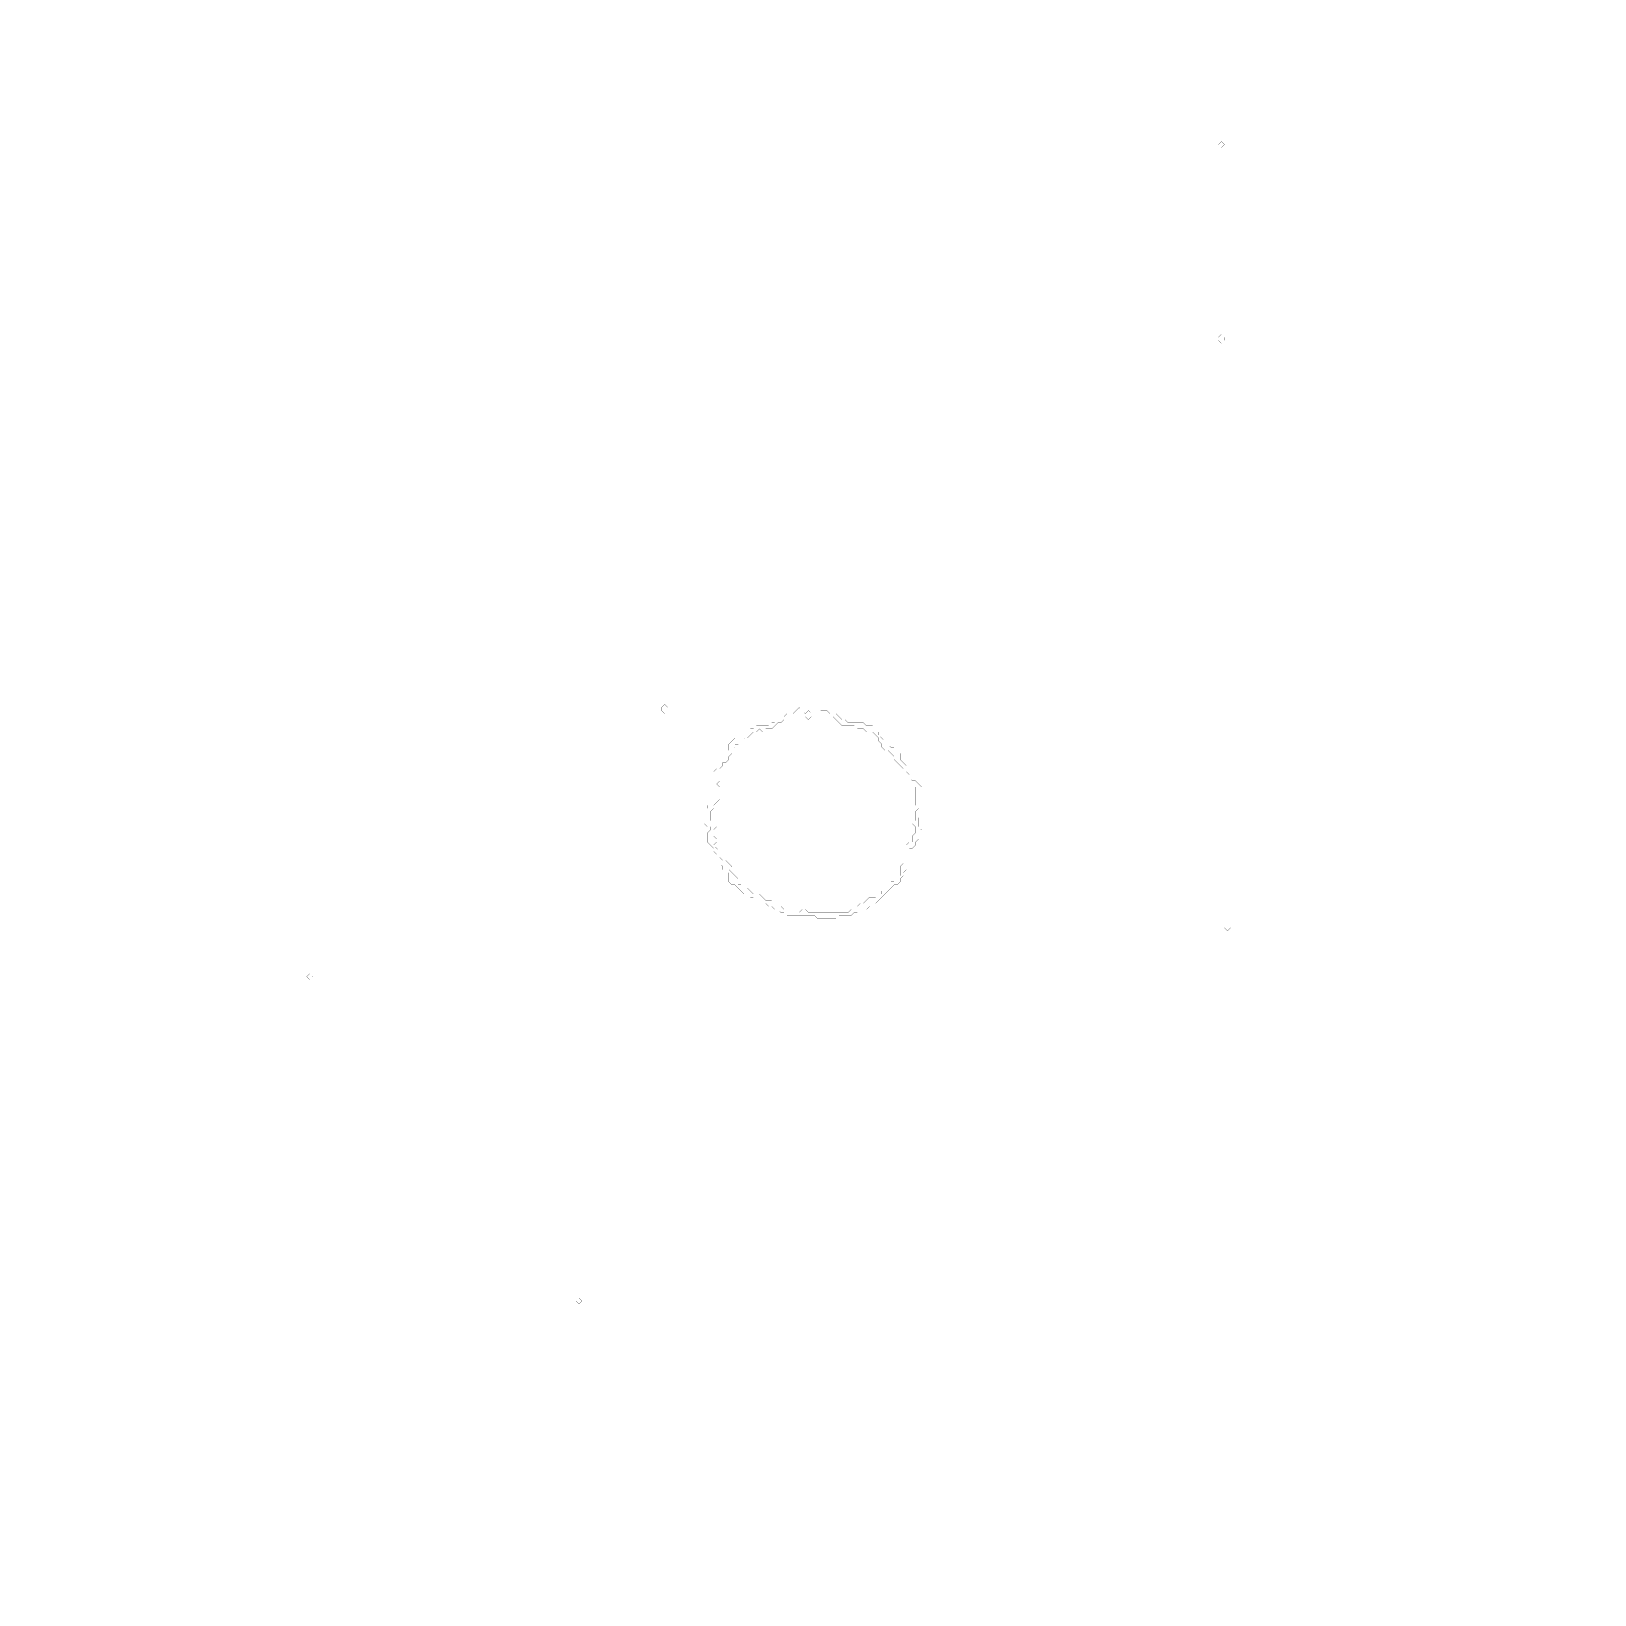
# Model space of a CAD drawing. Header units: metres. Extents: x 0 to 5039, y -5039 to 0.
import ezdxf

# ---------------------------------------------------------------- set-up
doc = ezdxf.new("R2010")
doc.units = ezdxf.units.M
doc.layers.add('conductor', color=1, linetype='Continuous')
doc.layers.add('substrate', color=5, linetype='Continuous')

msp = doc.modelspace()

# ---------------------------------------------------------------- linework, layer by layer
at = {"layer": 'conductor', "const_width": 0.5}
msp.add_lwpolyline([(2465.3, -2208.9), (2455.5, -2218.8), (2445.6, -2218.8), (2435.7, -2218.8), (2425.9, -2218.8), (2416, -2228.7), (2406.2, -2228.7), (2396.3, -2238.5), (2386.4, -2248.4), (2376.6, -2248.4), (2366.7, -2248.4), (2356.9, -2258.2), (2347, -2248.4), (2337.1, -2258.2), (2327.3, -2258.2), (2317.4, -2268.1), (2307.6, -2278), (2297.7, -2278), (2287.8, -2287.8), (2278, -2297.7), (2268.1, -2297.7), (2268.1, -2307.6), (2258.2, -2317.4), (2258.2, -2327.3), (2248.4, -2337.1), (2248.4, -2347), (2238.5, -2356.9), (2228.7, -2356.9), (2228.7, -2366.7), (2218.8, -2376.6), (2218.8, -2386.4), (2218.8, -2396.3), (2218.8, -2406.2), (2218.8, -2416), (2208.9, -2425.9), (2218.8, -2435.7), (2218.8, -2445.6), (2218.8, -2455.5), (2208.9, -2465.3), (2218.8, -2475.2), (2208.9, -2485.1), (2199.1, -2494.9), (2199.1, -2504.8), (2189.2, -2514.6), (2189.2, -2524.5), (2189.2, -2534.4), (2189.2, -2544.2), (2199.1, -2554.1), (2208.9, -2563.9), (2199.1, -2573.8), (2199.1, -2583.7), (2199.1, -2593.5), (2208.9, -2603.4), (2208.9, -2613.3), (2199.1, -2623.1), (2208.9, -2633), (2218.8, -2642.8), (2218.8, -2652.7), (2218.8, -2662.6), (2228.7, -2672.4), (2238.5, -2672.4), (2248.4, -2682.3), (2258.2, -2692.1), (2248.4, -2702), (2258.2, -2711.9), (2268.1, -2721.7), (2278, -2731.6), (2268.1, -2741.4), (2278, -2751.3), (2287.8, -2751.3), (2297.7, -2761.2), (2307.6, -2761.2), (2317.4, -2771), (2327.3, -2780.9), (2337.1, -2780.9), (2347, -2780.9), (2356.9, -2790.8), (2366.7, -2800.6), (2376.6, -2800.6), (2386.4, -2800.6), (2396.3, -2810.5), (2406.2, -2820.3), (2416, -2820.3), (2425.9, -2830.2), (2435.7, -2830.2), (2445.6, -2830.2), (2455.5, -2830.2), (2465.3, -2830.2), (2475.2, -2840.1), (2485.1, -2830.2), (2494.9, -2830.2), (2504.8, -2840.1), (2514.6, -2840.1), (2524.5, -2840.1), (2534.4, -2840.1), (2544.2, -2840.1), (2554.1, -2840.1), (2563.9, -2840.1), (2573.8, -2840.1), (2583.7, -2840.1), (2593.5, -2840.1), (2603.4, -2840.1), (2613.3, -2840.1), (2623.1, -2840.1), (2633, -2840.1), (2642.8, -2830.2), (2652.7, -2830.2), (2662.6, -2830.2), (2662.6, -2820.3), (2672.4, -2810.5), (2682.3, -2810.5), (2692.1, -2800.6), (2702, -2790.8), (2711.9, -2790.8), (2721.7, -2790.8), (2731.6, -2780.9), (2741.4, -2780.9), (2741.4, -2771), (2751.3, -2761.2), (2761.2, -2761.2), (2761.2, -2751.3), (2771, -2741.4), (2780.9, -2741.4), (2780.9, -2731.6), (2790.8, -2721.7), (2800.6, -2721.7), (2800.6, -2711.9), (2800.6, -2702), (2800.6, -2692.1), (2810.5, -2682.3), (2810.5, -2672.4), (2810.5, -2662.6), (2810.5, -2652.7), (2820.3, -2642.8), (2820.3, -2633), (2820.3, -2623.1), (2830.2, -2613.3), (2840.1, -2613.3), (2840.1, -2603.4), (2840.1, -2593.5), (2849.9, -2583.7), (2849.9, -2573.8), (2849.9, -2563.9), (2840.1, -2554.1), (2849.9, -2544.2), (2849.9, -2534.4), (2849.9, -2524.5), (2849.9, -2514.6), (2859.8, -2504.8), (2849.9, -2494.9), (2849.9, -2485.1), (2849.9, -2475.2), (2849.9, -2465.3), (2849.9, -2455.5), (2849.9, -2445.6), (2849.9, -2435.7), (2840.1, -2425.9), (2830.2, -2416), (2820.3, -2406.2), (2810.5, -2396.3), (2810.5, -2386.4), (2810.5, -2376.6), (2800.6, -2366.7), (2790.8, -2356.9), (2780.9, -2347), (2780.9, -2337.1), (2771, -2327.3), (2761.2, -2317.4), (2751.3, -2317.4), (2741.4, -2307.6), (2741.4, -2297.7), (2731.6, -2287.8), (2731.6, -2278), (2721.7, -2268.1), (2711.9, -2258.2), (2702, -2258.2), (2692.1, -2258.2), (2682.3, -2248.4), (2672.4, -2248.4), (2662.6, -2248.4), (2652.7, -2238.5), (2642.8, -2238.5), (2633, -2238.5), (2623.1, -2238.5), (2613.3, -2238.5), (2603.4, -2228.7), (2593.5, -2218.8), (2583.7, -2208.9), (2573.8, -2208.9), (2563.9, -2208.9), (2554.1, -2208.9), (2544.2, -2208.9), (2534.4, -2208.9), (2524.5, -2208.9), (2514.6, -2208.9), (2504.8, -2218.8), (2494.9, -2208.9), (2485.1, -2208.9), (2475.2, -2208.9)], close=True, dxfattribs=at)
at = {"layer": 'substrate', "const_width": 0.5}
for points in [[(0, 0), (0, -9.9), (0, -19.7), (0, -29.6), (0, -39.4), (0, -49.3), (0, -59.2), (0, -69), (0, -78.9), (0, -88.8), (0, -98.6), (0, -108.5), (0, -118.3), (0, -128.2), (0, -138.1), (0, -147.9), (0, -157.8), (0, -167.6), (0, -177.5), (0, -187.4), (0, -197.2), (0, -207.1), (0, -216.9), (0, -226.8), (0, -236.7), (0, -246.5), (0, -256.4), (0, -266.3), (0, -276.1), (0, -286), (0, -295.8), (0, -305.7), (0, -315.6), (0, -325.4), (0, -335.3), (0, -345.1), (0, -355), (0, -364.9), (0, -374.7), (0, -384.6), (0, -394.5), (0, -404.3), (0, -414.2), (0, -424), (0, -433.9), (0, -443.8), (0, -453.6), (0, -463.5), (0, -473.3), (0, -483.2), (0, -493.1), (0, -502.9), (0, -512.8), (0, -522.7), (0, -532.5), (0, -542.4), (0, -552.2), (0, -562.1), (0, -572), (0, -581.8), (0, -591.7), (0, -601.5), (0, -611.4), (0, -621.3), (0, -631.1), (0, -641), (0, -650.8), (0, -660.7), (0, -670.6), (0, -680.4), (0, -690.3), (0, -700.2), (0, -710), (0, -719.9), (0, -729.7), (0, -739.6), (0, -749.5), (0, -759.3), (0, -769.2), (0, -779), (0, -788.9), (0, -798.8), (0, -808.6), (0, -818.5), (0, -828.4), (0, -838.2), (0, -848.1), (0, -857.9), (0, -867.8), (0, -877.7), (0, -887.5), (0, -897.4), (0, -907.2), (0, -917.1), (0, -927), (0, -936.8), (0, -946.7), (0, -956.5), (0, -966.4), (0, -976.3), (0, -986.1), (0, -996), (0, -1005.9), (0, -1015.7), (0, -1025.6), (0, -1035.4), (0, -1045.3), (0, -1055.2), (0, -1065), (0, -1074.9), (0, -1084.7), (0, -1094.6), (0, -1104.5), (0, -1114.3), (0, -1124.2), (0, -1134.1), (0, -1143.9), (0, -1153.8), (0, -1163.6), (0, -1173.5), (0, -1183.4), (0, -1193.2), (0, -1203.1), (0, -1212.9), (0, -1222.8), (0, -1232.7), (0, -1242.5), (0, -1252.4), (0, -1262.2), (0, -1272.1), (0, -1282), (0, -1291.8), (0, -1301.7), (0, -1311.6), (0, -1321.4), (0, -1331.3), (0, -1341.1), (0, -1351), (0, -1360.9), (0, -1370.7), (0, -1380.6), (0, -1390.4), (0, -1400.3), (0, -1410.2), (0, -1420), (0, -1429.9), (0, -1439.8), (0, -1449.6), (0, -1459.5), (0, -1469.3), (0, -1479.2), (0, -1489.1), (0, -1498.9), (0, -1508.8), (0, -1518.6), (0, -1528.5), (0, -1538.4), (0, -1548.2), (0, -1558.1), (0, -1568), (0, -1577.8), (0, -1587.7), (0, -1597.5), (0, -1607.4), (0, -1617.3), (0, -1627.1), (0, -1637), (0, -1646.8), (0, -1656.7), (0, -1666.6), (0, -1676.4), (0, -1686.3), (0, -1696.1), (0, -1706), (0, -1715.9), (0, -1725.7), (0, -1735.6), (0, -1745.5), (0, -1755.3), (0, -1765.2), (0, -1775), (0, -1784.9), (0, -1794.8), (0, -1804.6), (0, -1814.5), (0, -1824.3), (0, -1834.2), (0, -1844.1), (0, -1853.9), (0, -1863.8), (0, -1873.7), (0, -1883.5), (0, -1893.4), (0, -1903.2), (0, -1913.1), (0, -1923), (0, -1932.8), (0, -1942.7), (0, -1952.5), (0, -1962.4), (0, -1972.3), (0, -1982.1), (0, -1992), (0, -2001.8), (0, -2011.7), (0, -2021.6), (0, -2031.4), (0, -2041.3), (0, -2051.2), (0, -2061), (0, -2070.9), (0, -2080.7), (0, -2090.6), (0, -2100.5), (0, -2110.3), (0, -2120.2), (0, -2130), (0, -2139.9), (0, -2149.8), (0, -2159.6), (0, -2169.5), (0, -2179.4), (0, -2189.2), (0, -2199.1), (0, -2208.9), (0, -2218.8), (0, -2228.7), (0, -2238.5), (0, -2248.4), (0, -2258.2), (0, -2268.1), (0, -2278), (0, -2287.8), (0, -2297.7), (0, -2307.6), (0, -2317.4), (0, -2327.3), (0, -2337.1), (0, -2347), (0, -2356.9), (0, -2366.7), (0, -2376.6), (0, -2386.4), (0, -2396.3), (0, -2406.2), (0, -2416), (0, -2425.9), (0, -2435.7), (0, -2445.6), (0, -2455.5), (0, -2465.3), (0, -2475.2), (0, -2485.1), (0, -2494.9), (0, -2504.8), (0, -2514.6), (0, -2524.5), (0, -2534.4), (0, -2544.2), (0, -2554.1), (0, -2563.9), (0, -2573.8), (0, -2583.7), (0, -2593.5), (0, -2603.4), (0, -2613.3), (0, -2623.1), (0, -2633), (0, -2642.8), (0, -2652.7), (0, -2662.6), (0, -2672.4), (0, -2682.3), (0, -2692.1), (0, -2702), (0, -2711.9), (0, -2721.7), (0, -2731.6), (0, -2741.4), (0, -2751.3), (0, -2761.2), (0, -2771), (0, -2780.9), (0, -2790.8), (0, -2800.6), (0, -2810.5), (0, -2820.3), (0, -2830.2), (0, -2840.1), (0, -2849.9), (0, -2859.8), (0, -2869.6), (0, -2879.5), (0, -2889.4), (0, -2899.2), (0, -2909.1), (0, -2919), (0, -2928.8), (0, -2938.7), (0, -2948.5), (0, -2958.4), (0, -2968.3), (0, -2978.1), (0, -2988), (0, -2997.8), (0, -3007.7), (0, -3017.6), (0, -3027.4), (0, -3037.3), (0, -3047.2), (0, -3057), (0, -3066.9), (0, -3076.7), (0, -3086.6), (0, -3096.5), (0, -3106.3), (0, -3116.2), (0, -3126), (0, -3135.9), (0, -3145.8), (0, -3155.6), (0, -3165.5), (0, -3175.3), (0, -3185.2), (0, -3195.1), (0, -3204.9), (0, -3214.8), (0, -3224.7), (0, -3234.5), (0, -3244.4), (0, -3254.2), (0, -3264.1), (0, -3274), (0, -3283.8), (0, -3293.7), (0, -3303.5), (0, -3313.4), (0, -3323.3), (0, -3333.1), (0, -3343), (0, -3352.9), (0, -3362.7), (0, -3372.6), (0, -3382.4), (0, -3392.3), (0, -3402.2), (0, -3412), (0, -3421.9), (0, -3431.7), (0, -3441.6), (0, -3451.5), (0, -3461.3), (0, -3471.2), (0, -3481), (0, -3490.9), (0, -3500.8), (0, -3510.6), (0, -3520.5), (0, -3530.4), (0, -3540.2), (0, -3550.1), (0, -3559.9), (0, -3569.8), (0, -3579.7), (0, -3589.5), (0, -3599.4), (0, -3609.2), (0, -3619.1), (0, -3629), (0, -3638.8), (0, -3648.7), (0, -3658.6), (0, -3668.4), (0, -3678.3), (0, -3688.1), (0, -3698), (0, -3707.9), (0, -3717.7), (0, -3727.6), (0, -3737.4), (0, -3747.3), (0, -3757.2), (0, -3767), (0, -3776.9), (0, -3786.8), (0, -3796.6), (0, -3806.5), (0, -3816.3), (0, -3826.2), (0, -3836.1), (0, -3845.9), (0, -3855.8), (0, -3865.6), (0, -3875.5), (0, -3885.4), (0, -3895.2), (0, -3905.1), (0, -3914.9), (0, -3924.8), (0, -3934.7), (0, -3944.5), (0, -3954.4), (0, -3964.3), (0, -3974.1), (0, -3984), (0, -3993.8), (0, -4003.7), (0, -4013.6), (0, -4023.4), (0, -4033.3), (0, -4043.1), (0, -4053), (0, -4062.9), (0, -4072.7), (0, -4082.6), (0, -4092.5), (0, -4102.3), (0, -4112.2), (0, -4122), (0, -4131.9), (0, -4141.8), (0, -4151.6), (0, -4161.5), (0, -4171.3), (0, -4181.2), (0, -4191.1), (0, -4200.9), (0, -4210.8), (0, -4220.6), (0, -4230.5), (0, -4240.4), (0, -4250.2), (0, -4260.1), (0, -4270), (0, -4279.8), (0, -4289.7), (0, -4299.5), (0, -4309.4), (0, -4319.3), (0, -4329.1), (0, -4339), (0, -4348.8), (0, -4358.7), (0, -4368.6), (0, -4378.4), (0, -4388.3), (0, -4398.2), (0, -4408), (0, -4417.9), (0, -4427.7), (0, -4437.6), (0, -4447.5), (0, -4457.3), (0, -4467.2), (0, -4477), (0, -4486.9), (0, -4496.8), (0, -4506.6), (0, -4516.5), (0, -4526.3), (0, -4536.2), (0, -4546.1), (0, -4555.9), (0, -4565.8), (0, -4575.7), (0, -4585.5), (0, -4595.4), (0, -4605.2), (0, -4615.1), (0, -4625), (0, -4634.8), (0, -4644.7), (0, -4654.5), (0, -4664.4), (0, -4674.3), (0, -4684.1), (0, -4694), (0, -4703.9), (0, -4713.7), (0, -4723.6), (0, -4733.4), (0, -4743.3), (0, -4753.2), (0, -4763), (0, -4772.9), (0, -4782.7), (0, -4792.6), (0, -4802.5), (0, -4812.3), (0, -4822.2), (0, -4832.1), (0, -4841.9), (0, -4851.8), (0, -4861.6), (0, -4871.5), (0, -4881.4), (0, -4891.2), (0, -4901.1), (0, -4910.9), (0, -4920.8), (0, -4930.7), (0, -4940.5), (0, -4950.4), (0, -4960.2), (0, -4970.1), (0, -4980), (0, -4989.8), (0, -4999.7), (0, -5009.6), (0, -5019.4), (0, -5029.3), (0, -5039.1), (9.9, -5039.1), (19.7, -5039.1), (29.6, -5039.1), (39.4, -5039.1), (49.3, -5039.1), (59.2, -5039.1), (69, -5039.1), (78.9, -5039.1), (88.8, -5039.1), (98.6, -5039.1), (108.5, -5039.1), (118.3, -5039.1), (128.2, -5039.1), (138.1, -5039.1), (147.9, -5039.1), (157.8, -5039.1), (167.6, -5039.1), (177.5, -5039.1), (187.4, -5039.1), (197.2, -5039.1), (207.1, -5039.1), (216.9, -5039.1), (226.8, -5039.1), (236.7, -5039.1), (246.5, -5039.1), (256.4, -5039.1), (266.3, -5039.1), (276.1, -5039.1), (286, -5039.1), (295.8, -5039.1), (305.7, -5039.1), (315.6, -5039.1), (325.4, -5039.1), (335.3, -5039.1), (345.1, -5039.1), (355, -5039.1), (364.9, -5039.1), (374.7, -5039.1), (384.6, -5039.1), (394.5, -5039.1), (404.3, -5039.1), (414.2, -5039.1), (424, -5039.1), (433.9, -5039.1), (443.8, -5039.1), (453.6, -5039.1), (463.5, -5039.1), (473.3, -5039.1), (483.2, -5039.1), (493.1, -5039.1), (502.9, -5039.1), (512.8, -5039.1), (522.7, -5039.1), (532.5, -5039.1), (542.4, -5039.1), (552.2, -5039.1), (562.1, -5039.1), (572, -5039.1), (581.8, -5039.1), (591.7, -5039.1), (601.5, -5039.1), (611.4, -5039.1), (621.3, -5039.1), (631.1, -5039.1), (641, -5039.1), (650.8, -5039.1), (660.7, -5039.1), (670.6, -5039.1), (680.4, -5039.1), (690.3, -5039.1), (700.2, -5039.1), (710, -5039.1), (719.9, -5039.1), (729.7, -5039.1), (739.6, -5039.1), (749.5, -5039.1), (759.3, -5039.1), (769.2, -5039.1), (779, -5039.1), (788.9, -5039.1), (798.8, -5039.1), (808.6, -5039.1), (818.5, -5039.1), (828.4, -5039.1), (838.2, -5039.1), (848.1, -5039.1), (857.9, -5039.1), (867.8, -5039.1), (877.7, -5039.1), (887.5, -5039.1), (897.4, -5039.1), (907.2, -5039.1), (917.1, -5039.1), (927, -5039.1), (936.8, -5039.1), (946.7, -5039.1), (956.5, -5039.1), (966.4, -5039.1), (976.3, -5039.1), (986.1, -5039.1), (996, -5039.1), (1005.9, -5039.1), (1015.7, -5039.1), (1025.6, -5039.1), (1035.4, -5039.1), (1045.3, -5039.1), (1055.2, -5039.1), (1065, -5039.1), (1074.9, -5039.1), (1084.7, -5039.1), (1094.6, -5039.1), (1104.5, -5039.1), (1114.3, -5039.1), (1124.2, -5039.1), (1134.1, -5039.1), (1143.9, -5039.1), (1153.8, -5039.1), (1163.6, -5039.1), (1173.5, -5039.1), (1183.4, -5039.1), (1193.2, -5039.1), (1203.1, -5039.1), (1212.9, -5039.1), (1222.8, -5039.1), (1232.7, -5039.1), (1242.5, -5039.1), (1252.4, -5039.1), (1262.2, -5039.1), (1272.1, -5039.1), (1282, -5039.1), (1291.8, -5039.1), (1301.7, -5039.1), (1311.6, -5039.1), (1321.4, -5039.1), (1331.3, -5039.1), (1341.1, -5039.1), (1351, -5039.1), (1360.9, -5039.1), (1370.7, -5039.1), (1380.6, -5039.1), (1390.4, -5039.1), (1400.3, -5039.1), (1410.2, -5039.1), (1420, -5039.1), (1429.9, -5039.1), (1439.8, -5039.1), (1449.6, -5039.1), (1459.5, -5039.1), (1469.3, -5039.1), (1479.2, -5039.1), (1489.1, -5039.1), (1498.9, -5039.1), (1508.8, -5039.1), (1518.6, -5039.1), (1528.5, -5039.1), (1538.4, -5039.1), (1548.2, -5039.1), (1558.1, -5039.1), (1568, -5039.1), (1577.8, -5039.1), (1587.7, -5039.1), (1597.5, -5039.1), (1607.4, -5039.1), (1617.3, -5039.1), (1627.1, -5039.1), (1637, -5039.1), (1646.8, -5039.1), (1656.7, -5039.1), (1666.6, -5039.1), (1676.4, -5039.1), (1686.3, -5039.1), (1696.1, -5039.1), (1706, -5039.1), (1715.9, -5039.1), (1725.7, -5039.1), (1735.6, -5039.1), (1745.5, -5039.1), (1755.3, -5039.1), (1765.2, -5039.1), (1775, -5039.1), (1784.9, -5039.1), (1794.8, -5039.1), (1804.6, -5039.1), (1814.5, -5039.1), (1824.3, -5039.1), (1834.2, -5039.1), (1844.1, -5039.1), (1853.9, -5039.1), (1863.8, -5039.1), (1873.7, -5039.1), (1883.5, -5039.1), (1893.4, -5039.1), (1903.2, -5039.1), (1913.1, -5039.1), (1923, -5039.1), (1932.8, -5039.1), (1942.7, -5039.1), (1952.5, -5039.1), (1962.4, -5039.1), (1972.3, -5039.1), (1982.1, -5039.1), (1992, -5039.1), (2001.8, -5039.1), (2011.7, -5039.1), (2021.6, -5039.1), (2031.4, -5039.1), (2041.3, -5039.1), (2051.2, -5039.1), (2061, -5039.1), (2070.9, -5039.1), (2080.7, -5039.1), (2090.6, -5039.1), (2100.5, -5039.1), (2110.3, -5039.1), (2120.2, -5039.1), (2130, -5039.1), (2139.9, -5039.1), (2149.8, -5039.1), (2159.6, -5039.1), (2169.5, -5039.1), (2179.4, -5039.1), (2189.2, -5039.1), (2199.1, -5039.1), (2208.9, -5039.1), (2218.8, -5039.1), (2228.7, -5039.1), (2238.5, -5039.1), (2248.4, -5039.1), (2258.2, -5039.1), (2268.1, -5039.1), (2278, -5039.1), (2287.8, -5039.1), (2297.7, -5039.1), (2307.6, -5039.1), (2317.4, -5039.1), (2327.3, -5039.1), (2337.1, -5039.1), (2347, -5039.1), (2356.9, -5039.1), (2366.7, -5039.1), (2376.6, -5039.1), (2386.4, -5039.1), (2396.3, -5039.1), (2406.2, -5039.1), (2416, -5039.1), (2425.9, -5039.1), (2435.7, -5039.1), (2445.6, -5039.1), (2455.5, -5039.1), (2465.3, -5039.1), (2475.2, -5039.1), (2485.1, -5039.1), (2494.9, -5039.1), (2504.8, -5039.1), (2514.6, -5039.1), (2524.5, -5039.1), (2534.4, -5039.1), (2544.2, -5039.1), (2554.1, -5039.1), (2563.9, -5039.1), (2573.8, -5039.1), (2583.7, -5039.1), (2593.5, -5039.1), (2603.4, -5039.1), (2613.3, -5039.1), (2623.1, -5039.1), (2633, -5039.1), (2642.8, -5039.1), (2652.7, -5039.1), (2662.6, -5039.1), (2672.4, -5039.1), (2682.3, -5039.1), (2692.1, -5039.1), (2702, -5039.1), (2711.9, -5039.1), (2721.7, -5039.1), (2731.6, -5039.1), (2741.4, -5039.1), (2751.3, -5039.1), (2761.2, -5039.1), (2771, -5039.1), (2780.9, -5039.1), (2790.8, -5039.1), (2800.6, -5039.1), (2810.5, -5039.1), (2820.3, -5039.1), (2830.2, -5039.1), (2840.1, -5039.1), (2849.9, -5039.1), (2859.8, -5039.1), (2869.6, -5039.1), (2879.5, -5039.1), (2889.4, -5039.1), (2899.2, -5039.1), (2909.1, -5039.1), (2919, -5039.1), (2928.8, -5039.1), (2938.7, -5039.1), (2948.5, -5039.1), (2958.4, -5039.1), (2968.3, -5039.1), (2978.1, -5039.1), (2988, -5039.1), (2997.8, -5039.1), (3007.7, -5039.1), (3017.6, -5039.1), (3027.4, -5039.1), (3037.3, -5039.1), (3047.2, -5039.1), (3057, -5039.1), (3066.9, -5039.1), (3076.7, -5039.1), (3086.6, -5039.1), (3096.5, -5039.1), (3106.3, -5039.1), (3116.2, -5039.1), (3126, -5039.1), (3135.9, -5039.1), (3145.8, -5039.1), (3155.6, -5039.1), (3165.5, -5039.1), (3175.3, -5039.1), (3185.2, -5039.1), (3195.1, -5039.1), (3204.9, -5039.1), (3214.8, -5039.1), (3224.7, -5039.1), (3234.5, -5039.1), (3244.4, -5039.1), (3254.2, -5039.1), (3264.1, -5039.1), (3274, -5039.1), (3283.8, -5039.1), (3293.7, -5039.1), (3303.5, -5039.1), (3313.4, -5039.1), (3323.3, -5039.1), (3333.1, -5039.1), (3343, -5039.1), (3352.9, -5039.1), (3362.7, -5039.1), (3372.6, -5039.1), (3382.4, -5039.1), (3392.3, -5039.1), (3402.2, -5039.1), (3412, -5039.1), (3421.9, -5039.1), (3431.7, -5039.1), (3441.6, -5039.1), (3451.5, -5039.1), (3461.3, -5039.1), (3471.2, -5039.1), (3481, -5039.1), (3490.9, -5039.1), (3500.8, -5039.1), (3510.6, -5039.1), (3520.5, -5039.1), (3530.4, -5039.1), (3540.2, -5039.1), (3550.1, -5039.1), (3559.9, -5039.1), (3569.8, -5039.1), (3579.7, -5039.1), (3589.5, -5039.1), (3599.4, -5039.1), (3609.2, -5039.1), (3619.1, -5039.1), (3629, -5039.1), (3638.8, -5039.1), (3648.7, -5039.1), (3658.6, -5039.1), (3668.4, -5039.1), (3678.3, -5039.1), (3688.1, -5039.1), (3698, -5039.1), (3707.9, -5039.1), (3717.7, -5039.1), (3727.6, -5039.1), (3737.4, -5039.1), (3747.3, -5039.1), (3757.2, -5039.1), (3767, -5039.1), (3776.9, -5039.1), (3786.8, -5039.1), (3796.6, -5039.1), (3806.5, -5039.1), (3816.3, -5039.1), (3826.2, -5039.1), (3836.1, -5039.1), (3845.9, -5039.1), (3855.8, -5039.1), (3865.6, -5039.1), (3875.5, -5039.1), (3885.4, -5039.1), (3895.2, -5039.1), (3905.1, -5039.1), (3914.9, -5039.1), (3924.8, -5039.1), (3934.7, -5039.1), (3944.5, -5039.1), (3954.4, -5039.1), (3964.3, -5039.1), (3974.1, -5039.1), (3984, -5039.1), (3993.8, -5039.1), (4003.7, -5039.1), (4013.6, -5039.1), (4023.4, -5039.1), (4033.3, -5039.1), (4043.1, -5039.1), (4053, -5039.1), (4062.9, -5039.1), (4072.7, -5039.1), (4082.6, -5039.1), (4092.5, -5039.1), (4102.3, -5039.1), (4112.2, -5039.1), (4122, -5039.1), (4131.9, -5039.1), (4141.8, -5039.1), (4151.6, -5039.1), (4161.5, -5039.1), (4171.3, -5039.1), (4181.2, -5039.1), (4191.1, -5039.1), (4200.9, -5039.1), (4210.8, -5039.1), (4220.6, -5039.1), (4230.5, -5039.1), (4240.4, -5039.1), (4250.2, -5039.1), (4260.1, -5039.1), (4270, -5039.1), (4279.8, -5039.1), (4289.7, -5039.1), (4299.5, -5039.1), (4309.4, -5039.1), (4319.3, -5039.1), (4329.1, -5039.1), (4339, -5039.1), (4348.8, -5039.1), (4358.7, -5039.1), (4368.6, -5039.1), (4378.4, -5039.1), (4388.3, -5039.1), (4398.2, -5039.1), (4408, -5039.1), (4417.9, -5039.1), (4427.7, -5039.1), (4437.6, -5039.1), (4447.5, -5039.1), (4457.3, -5039.1), (4467.2, -5039.1), (4477, -5039.1), (4486.9, -5039.1), (4496.8, -5039.1), (4506.6, -5039.1), (4516.5, -5039.1), (4526.3, -5039.1), (4536.2, -5039.1), (4546.1, -5039.1), (4555.9, -5039.1), (4565.8, -5039.1), (4575.7, -5039.1), (4585.5, -5039.1), (4595.4, -5039.1), (4605.2, -5039.1), (4615.1, -5039.1), (4625, -5039.1), (4634.8, -5039.1), (4644.7, -5039.1), (4654.5, -5039.1), (4664.4, -5039.1), (4674.3, -5039.1), (4684.1, -5039.1), (4694, -5039.1), (4703.9, -5039.1), (4713.7, -5039.1), (4723.6, -5039.1), (4733.4, -5039.1), (4743.3, -5039.1), (4753.2, -5039.1), (4763, -5039.1), (4772.9, -5039.1), (4782.7, -5039.1), (4792.6, -5039.1), (4802.5, -5039.1), (4812.3, -5039.1), (4822.2, -5039.1), (4832.1, -5039.1), (4841.9, -5039.1), (4851.8, -5039.1), (4861.6, -5039.1), (4871.5, -5039.1), (4881.4, -5039.1), (4891.2, -5039.1), (4901.1, -5039.1), (4910.9, -5039.1), (4920.8, -5039.1), (4930.7, -5039.1), (4940.5, -5039.1), (4950.4, -5039.1), (4960.2, -5039.1), (4970.1, -5039.1), (4980, -5039.1), (4989.8, -5039.1), (4999.7, -5039.1), (5009.6, -5039.1), (5019.4, -5039.1), (5029.3, -5039.1), (5039.1, -5039.1), (5039.1, -5029.3), (5039.1, -5019.4), (5039.1, -5009.6), (5039.1, -4999.7), (5039.1, -4989.8), (5039.1, -4980), (5039.1, -4970.1), (5039.1, -4960.2), (5039.1, -4950.4), (5039.1, -4940.5), (5039.1, -4930.7), (5039.1, -4920.8), (5039.1, -4910.9), (5039.1, -4901.1), (5039.1, -4891.2), (5039.1, -4881.4), (5039.1, -4871.5), (5039.1, -4861.6), (5039.1, -4851.8), (5039.1, -4841.9), (5039.1, -4832.1), (5039.1, -4822.2), (5039.1, -4812.3), (5039.1, -4802.5), (5039.1, -4792.6), (5039.1, -4782.7), (5039.1, -4772.9), (5039.1, -4763), (5039.1, -4753.2), (5039.1, -4743.3), (5039.1, -4733.4), (5039.1, -4723.6), (5039.1, -4713.7), (5039.1, -4703.9), (5039.1, -4694), (5039.1, -4684.1), (5039.1, -4674.3), (5039.1, -4664.4), (5039.1, -4654.5), (5039.1, -4644.7), (5039.1, -4634.8), (5039.1, -4625), (5039.1, -4615.1), (5039.1, -4605.2), (5039.1, -4595.4), (5039.1, -4585.5), (5039.1, -4575.7), (5039.1, -4565.8), (5039.1, -4555.9), (5039.1, -4546.1), (5039.1, -4536.2), (5039.1, -4526.3), (5039.1, -4516.5), (5039.1, -4506.6), (5039.1, -4496.8), (5039.1, -4486.9), (5039.1, -4477), (5039.1, -4467.2), (5039.1, -4457.3), (5039.1, -4447.5), (5039.1, -4437.6), (5039.1, -4427.7), (5039.1, -4417.9), (5039.1, -4408), (5039.1, -4398.2), (5039.1, -4388.3), (5039.1, -4378.4), (5039.1, -4368.6), (5039.1, -4358.7), (5039.1, -4348.8), (5039.1, -4339), (5039.1, -4329.1), (5039.1, -4319.3), (5039.1, -4309.4), (5039.1, -4299.5), (5039.1, -4289.7), (5039.1, -4279.8), (5039.1, -4270), (5039.1, -4260.1), (5039.1, -4250.2), (5039.1, -4240.4), (5039.1, -4230.5), (5039.1, -4220.6), (5039.1, -4210.8), (5039.1, -4200.9), (5039.1, -4191.1), (5039.1, -4181.2), (5039.1, -4171.3), (5039.1, -4161.5), (5039.1, -4151.6), (5039.1, -4141.8), (5039.1, -4131.9), (5039.1, -4122), (5039.1, -4112.2), (5039.1, -4102.3), (5039.1, -4092.5), (5039.1, -4082.6), (5039.1, -4072.7), (5039.1, -4062.9), (5039.1, -4053), (5039.1, -4043.1), (5039.1, -4033.3), (5039.1, -4023.4), (5039.1, -4013.6), (5039.1, -4003.7), (5039.1, -3993.8), (5039.1, -3984), (5039.1, -3974.1), (5039.1, -3964.3), (5039.1, -3954.4), (5039.1, -3944.5), (5039.1, -3934.7), (5039.1, -3924.8), (5039.1, -3914.9), (5039.1, -3905.1), (5039.1, -3895.2), (5039.1, -3885.4), (5039.1, -3875.5), (5039.1, -3865.6), (5039.1, -3855.8), (5039.1, -3845.9), (5039.1, -3836.1), (5039.1, -3826.2), (5039.1, -3816.3), (5039.1, -3806.5), (5039.1, -3796.6), (5039.1, -3786.8), (5039.1, -3776.9), (5039.1, -3767), (5039.1, -3757.2), (5039.1, -3747.3), (5039.1, -3737.4), (5039.1, -3727.6), (5039.1, -3717.7), (5039.1, -3707.9), (5039.1, -3698), (5039.1, -3688.1), (5039.1, -3678.3), (5039.1, -3668.4), (5039.1, -3658.6), (5039.1, -3648.7), (5039.1, -3638.8), (5039.1, -3629), (5039.1, -3619.1), (5039.1, -3609.2), (5039.1, -3599.4), (5039.1, -3589.5), (5039.1, -3579.7), (5039.1, -3569.8), (5039.1, -3559.9), (5039.1, -3550.1), (5039.1, -3540.2), (5039.1, -3530.4), (5039.1, -3520.5), (5039.1, -3510.6), (5039.1, -3500.8), (5039.1, -3490.9), (5039.1, -3481), (5039.1, -3471.2), (5039.1, -3461.3), (5039.1, -3451.5), (5039.1, -3441.6), (5039.1, -3431.7), (5039.1, -3421.9), (5039.1, -3412), (5039.1, -3402.2), (5039.1, -3392.3), (5039.1, -3382.4), (5039.1, -3372.6), (5039.1, -3362.7), (5039.1, -3352.9), (5039.1, -3343), (5039.1, -3333.1), (5039.1, -3323.3), (5039.1, -3313.4), (5039.1, -3303.5), (5039.1, -3293.7), (5039.1, -3283.8), (5039.1, -3274), (5039.1, -3264.1), (5039.1, -3254.2), (5039.1, -3244.4), (5039.1, -3234.5), (5039.1, -3224.7), (5039.1, -3214.8), (5039.1, -3204.9), (5039.1, -3195.1), (5039.1, -3185.2), (5039.1, -3175.3), (5039.1, -3165.5), (5039.1, -3155.6), (5039.1, -3145.8), (5039.1, -3135.9), (5039.1, -3126), (5039.1, -3116.2), (5039.1, -3106.3), (5039.1, -3096.5), (5039.1, -3086.6), (5039.1, -3076.7), (5039.1, -3066.9), (5039.1, -3057), (5039.1, -3047.2), (5039.1, -3037.3), (5039.1, -3027.4), (5039.1, -3017.6), (5039.1, -3007.7), (5039.1, -2997.8), (5039.1, -2988), (5039.1, -2978.1), (5039.1, -2968.3), (5039.1, -2958.4), (5039.1, -2948.5), (5039.1, -2938.7), (5039.1, -2928.8), (5039.1, -2919), (5039.1, -2909.1), (5039.1, -2899.2), (5039.1, -2889.4), (5039.1, -2879.5), (5039.1, -2869.6), (5039.1, -2859.8), (5039.1, -2849.9), (5039.1, -2840.1), (5039.1, -2830.2), (5039.1, -2820.3), (5039.1, -2810.5), (5039.1, -2800.6), (5039.1, -2790.8), (5039.1, -2780.9), (5039.1, -2771), (5039.1, -2761.2), (5039.1, -2751.3), (5039.1, -2741.4), (5039.1, -2731.6), (5039.1, -2721.7), (5039.1, -2711.9), (5039.1, -2702), (5039.1, -2692.1), (5039.1, -2682.3), (5039.1, -2672.4), (5039.1, -2662.6), (5039.1, -2652.7), (5039.1, -2642.8), (5039.1, -2633), (5039.1, -2623.1), (5039.1, -2613.3), (5039.1, -2603.4), (5039.1, -2593.5), (5039.1, -2583.7), (5039.1, -2573.8), (5039.1, -2563.9), (5039.1, -2554.1), (5039.1, -2544.2), (5039.1, -2534.4), (5039.1, -2524.5), (5039.1, -2514.6), (5039.1, -2504.8), (5039.1, -2494.9), (5039.1, -2485.1), (5039.1, -2475.2), (5039.1, -2465.3), (5039.1, -2455.5), (5039.1, -2445.6), (5039.1, -2435.7), (5039.1, -2425.9), (5039.1, -2416), (5039.1, -2406.2), (5039.1, -2396.3), (5039.1, -2386.4), (5039.1, -2376.6), (5039.1, -2366.7), (5039.1, -2356.9), (5039.1, -2347), (5039.1, -2337.1), (5039.1, -2327.3), (5039.1, -2317.4), (5039.1, -2307.6), (5039.1, -2297.7), (5039.1, -2287.8), (5039.1, -2278), (5039.1, -2268.1), (5039.1, -2258.2), (5039.1, -2248.4), (5039.1, -2238.5), (5039.1, -2228.7), (5039.1, -2218.8), (5039.1, -2208.9), (5039.1, -2199.1), (5039.1, -2189.2), (5039.1, -2179.4), (5039.1, -2169.5), (5039.1, -2159.6), (5039.1, -2149.8), (5039.1, -2139.9), (5039.1, -2130), (5039.1, -2120.2), (5039.1, -2110.3), (5039.1, -2100.5), (5039.1, -2090.6), (5039.1, -2080.7), (5039.1, -2070.9), (5039.1, -2061), (5039.1, -2051.2), (5039.1, -2041.3), (5039.1, -2031.4), (5039.1, -2021.6), (5039.1, -2011.7), (5039.1, -2001.8), (5039.1, -1992), (5039.1, -1982.1), (5039.1, -1972.3), (5039.1, -1962.4), (5039.1, -1952.5), (5039.1, -1942.7), (5039.1, -1932.8), (5039.1, -1923), (5039.1, -1913.1), (5039.1, -1903.2), (5039.1, -1893.4), (5039.1, -1883.5), (5039.1, -1873.7), (5039.1, -1863.8), (5039.1, -1853.9), (5039.1, -1844.1), (5039.1, -1834.2), (5039.1, -1824.3), (5039.1, -1814.5), (5039.1, -1804.6), (5039.1, -1794.8), (5039.1, -1784.9), (5039.1, -1775), (5039.1, -1765.2), (5039.1, -1755.3), (5039.1, -1745.5), (5039.1, -1735.6), (5039.1, -1725.7), (5039.1, -1715.9), (5039.1, -1706), (5039.1, -1696.1), (5039.1, -1686.3), (5039.1, -1676.4), (5039.1, -1666.6), (5039.1, -1656.7), (5039.1, -1646.8), (5039.1, -1637), (5039.1, -1627.1), (5039.1, -1617.3), (5039.1, -1607.4), (5039.1, -1597.5), (5039.1, -1587.7), (5039.1, -1577.8), (5039.1, -1568), (5039.1, -1558.1), (5039.1, -1548.2), (5039.1, -1538.4), (5039.1, -1528.5), (5039.1, -1518.6), (5039.1, -1508.8), (5039.1, -1498.9), (5039.1, -1489.1), (5039.1, -1479.2), (5039.1, -1469.3), (5039.1, -1459.5), (5039.1, -1449.6), (5039.1, -1439.8), (5039.1, -1429.9), (5039.1, -1420), (5039.1, -1410.2), (5039.1, -1400.3), (5039.1, -1390.4), (5039.1, -1380.6), (5039.1, -1370.7), (5039.1, -1360.9), (5039.1, -1351), (5039.1, -1341.1), (5039.1, -1331.3), (5039.1, -1321.4), (5039.1, -1311.6), (5039.1, -1301.7), (5039.1, -1291.8), (5039.1, -1282), (5039.1, -1272.1), (5039.1, -1262.2), (5039.1, -1252.4), (5039.1, -1242.5), (5039.1, -1232.7), (5039.1, -1222.8), (5039.1, -1212.9), (5039.1, -1203.1), (5039.1, -1193.2), (5039.1, -1183.4), (5039.1, -1173.5), (5039.1, -1163.6), (5039.1, -1153.8), (5039.1, -1143.9), (5039.1, -1134.1), (5039.1, -1124.2), (5039.1, -1114.3), (5039.1, -1104.5), (5039.1, -1094.6), (5039.1, -1084.7), (5039.1, -1074.9), (5039.1, -1065), (5039.1, -1055.2), (5039.1, -1045.3), (5039.1, -1035.4), (5039.1, -1025.6), (5039.1, -1015.7), (5039.1, -1005.9), (5039.1, -996), (5039.1, -986.1), (5039.1, -976.3), (5039.1, -966.4), (5039.1, -956.5), (5039.1, -946.7), (5039.1, -936.8), (5039.1, -927), (5039.1, -917.1), (5039.1, -907.2), (5039.1, -897.4), (5039.1, -887.5), (5039.1, -877.7), (5039.1, -867.8), (5039.1, -857.9), (5039.1, -848.1), (5039.1, -838.2), (5039.1, -828.4), (5039.1, -818.5), (5039.1, -808.6), (5039.1, -798.8), (5039.1, -788.9), (5039.1, -779), (5039.1, -769.2), (5039.1, -759.3), (5039.1, -749.5), (5039.1, -739.6), (5039.1, -729.7), (5039.1, -719.9), (5039.1, -710), (5039.1, -700.2), (5039.1, -690.3), (5039.1, -680.4), (5039.1, -670.6), (5039.1, -660.7), (5039.1, -650.8), (5039.1, -641), (5039.1, -631.1), (5039.1, -621.3), (5039.1, -611.4), (5039.1, -601.5), (5039.1, -591.7), (5039.1, -581.8), (5039.1, -572), (5039.1, -562.1), (5039.1, -552.2), (5039.1, -542.4), (5039.1, -532.5), (5039.1, -522.7), (5039.1, -512.8), (5039.1, -502.9), (5039.1, -493.1), (5039.1, -483.2), (5039.1, -473.3), (5039.1, -463.5), (5039.1, -453.6), (5039.1, -443.8), (5039.1, -433.9), (5039.1, -424), (5039.1, -414.2), (5039.1, -404.3), (5039.1, -394.5), (5039.1, -384.6), (5039.1, -374.7), (5039.1, -364.9), (5039.1, -355), (5039.1, -345.1), (5039.1, -335.3), (5039.1, -325.4), (5039.1, -315.6), (5039.1, -305.7), (5039.1, -295.8), (5039.1, -286), (5039.1, -276.1), (5039.1, -266.3), (5039.1, -256.4), (5039.1, -246.5), (5039.1, -236.7), (5039.1, -226.8), (5039.1, -216.9), (5039.1, -207.1), (5039.1, -197.2), (5039.1, -187.4), (5039.1, -177.5), (5039.1, -167.6), (5039.1, -157.8), (5039.1, -147.9), (5039.1, -138.1), (5039.1, -128.2), (5039.1, -118.3), (5039.1, -108.5), (5039.1, -98.6), (5039.1, -88.8), (5039.1, -78.9), (5039.1, -69), (5039.1, -59.2), (5039.1, -49.3), (5039.1, -39.4), (5039.1, -29.6), (5039.1, -19.7), (5039.1, -9.9), (5039.1, 0), (5029.3, 0), (5019.4, 0), (5009.6, 0), (4999.7, 0), (4989.8, 0), (4980, 0), (4970.1, 0), (4960.2, 0), (4950.4, 0), (4940.5, 0), (4930.7, 0), (4920.8, 0), (4910.9, 0), (4901.1, 0), (4891.2, 0), (4881.4, 0), (4871.5, 0), (4861.6, 0), (4851.8, 0), (4841.9, 0), (4832.1, 0), (4822.2, 0), (4812.3, 0), (4802.5, 0), (4792.6, 0), (4782.7, 0), (4772.9, 0), (4763, 0), (4753.2, 0), (4743.3, 0), (4733.4, 0), (4723.6, 0), (4713.7, 0), (4703.9, 0), (4694, 0), (4684.1, 0), (4674.3, 0), (4664.4, 0), (4654.5, 0), (4644.7, 0), (4634.8, 0), (4625, 0), (4615.1, 0), (4605.2, 0), (4595.4, 0), (4585.5, 0), (4575.7, 0), (4565.8, 0), (4555.9, 0), (4546.1, 0), (4536.2, 0), (4526.3, 0), (4516.5, 0), (4506.6, 0), (4496.8, 0), (4486.9, 0), (4477, 0), (4467.2, 0), (4457.3, 0), (4447.5, 0), (4437.6, 0), (4427.7, 0), (4417.9, 0), (4408, 0), (4398.2, 0), (4388.3, 0), (4378.4, 0), (4368.6, 0), (4358.7, 0), (4348.8, 0), (4339, 0), (4329.1, 0), (4319.3, 0), (4309.4, 0), (4299.5, 0), (4289.7, 0), (4279.8, 0), (4270, 0), (4260.1, 0), (4250.2, 0), (4240.4, 0), (4230.5, 0), (4220.6, 0), (4210.8, 0), (4200.9, 0), (4191.1, 0), (4181.2, 0), (4171.3, 0), (4161.5, 0), (4151.6, 0), (4141.8, 0), (4131.9, 0), (4122, 0), (4112.2, 0), (4102.3, 0), (4092.5, 0), (4082.6, 0), (4072.7, 0), (4062.9, 0), (4053, 0), (4043.1, 0), (4033.3, 0), (4023.4, 0), (4013.6, 0), (4003.7, 0), (3993.8, 0), (3984, 0), (3974.1, 0), (3964.3, 0), (3954.4, 0), (3944.5, 0), (3934.7, 0), (3924.8, 0), (3914.9, 0), (3905.1, 0), (3895.2, 0), (3885.4, 0), (3875.5, 0), (3865.6, 0), (3855.8, 0), (3845.9, 0), (3836.1, 0), (3826.2, 0), (3816.3, 0), (3806.5, 0), (3796.6, 0), (3786.8, 0), (3776.9, 0), (3767, 0), (3757.2, 0), (3747.3, 0), (3737.4, 0), (3727.6, 0), (3717.7, 0), (3707.9, 0), (3698, 0), (3688.1, 0), (3678.3, 0), (3668.4, 0), (3658.6, 0), (3648.7, 0), (3638.8, 0), (3629, 0), (3619.1, 0), (3609.2, 0), (3599.4, 0), (3589.5, 0), (3579.7, 0), (3569.8, 0), (3559.9, 0), (3550.1, 0), (3540.2, 0), (3530.4, 0), (3520.5, 0), (3510.6, 0), (3500.8, 0), (3490.9, 0), (3481, 0), (3471.2, 0), (3461.3, 0), (3451.5, 0), (3441.6, 0), (3431.7, 0), (3421.9, 0), (3412, 0), (3402.2, 0), (3392.3, 0), (3382.4, 0), (3372.6, 0), (3362.7, 0), (3352.9, 0), (3343, 0), (3333.1, 0), (3323.3, 0), (3313.4, 0), (3303.5, 0), (3293.7, 0), (3283.8, 0), (3274, 0), (3264.1, 0), (3254.2, 0), (3244.4, 0), (3234.5, 0), (3224.7, 0), (3214.8, 0), (3204.9, 0), (3195.1, 0), (3185.2, 0), (3175.3, 0), (3165.5, 0), (3155.6, 0), (3145.8, 0), (3135.9, 0), (3126, 0), (3116.2, 0), (3106.3, 0), (3096.5, 0), (3086.6, 0), (3076.7, 0), (3066.9, 0), (3057, 0), (3047.2, 0), (3037.3, 0), (3027.4, 0), (3017.6, 0), (3007.7, 0), (2997.8, 0), (2988, 0), (2978.1, 0), (2968.3, 0), (2958.4, 0), (2948.5, 0), (2938.7, 0), (2928.8, 0), (2919, 0), (2909.1, 0), (2899.2, 0), (2889.4, 0), (2879.5, 0), (2869.6, 0), (2859.8, 0), (2849.9, 0), (2840.1, 0), (2830.2, 0), (2820.3, 0), (2810.5, 0), (2800.6, 0), (2790.8, 0), (2780.9, 0), (2771, 0), (2761.2, 0), (2751.3, 0), (2741.4, 0), (2731.6, 0), (2721.7, 0), (2711.9, 0), (2702, 0), (2692.1, 0), (2682.3, 0), (2672.4, 0), (2662.6, 0), (2652.7, 0), (2642.8, 0), (2633, 0), (2623.1, 0), (2613.3, 0), (2603.4, 0), (2593.5, 0), (2583.7, 0), (2573.8, 0), (2563.9, 0), (2554.1, 0), (2544.2, 0), (2534.4, 0), (2524.5, 0), (2514.6, 0), (2504.8, 0), (2494.9, 0), (2485.1, 0), (2475.2, 0), (2465.3, 0), (2455.5, 0), (2445.6, 0), (2435.7, 0), (2425.9, 0), (2416, 0), (2406.2, 0), (2396.3, 0), (2386.4, 0), (2376.6, 0), (2366.7, 0), (2356.9, 0), (2347, 0), (2337.1, 0), (2327.3, 0), (2317.4, 0), (2307.6, 0), (2297.7, 0), (2287.8, 0), (2278, 0), (2268.1, 0), (2258.2, 0), (2248.4, 0), (2238.5, 0), (2228.7, 0), (2218.8, 0), (2208.9, 0), (2199.1, 0), (2189.2, 0), (2179.4, 0), (2169.5, 0), (2159.6, 0), (2149.8, 0), (2139.9, 0), (2130, 0), (2120.2, 0), (2110.3, 0), (2100.5, 0), (2090.6, 0), (2080.7, 0), (2070.9, 0), (2061, 0), (2051.2, 0), (2041.3, 0), (2031.4, 0), (2021.6, 0), (2011.7, 0), (2001.8, 0), (1992, 0), (1982.1, 0), (1972.3, 0), (1962.4, 0), (1952.5, 0), (1942.7, 0), (1932.8, 0), (1923, 0), (1913.1, 0), (1903.2, 0), (1893.4, 0), (1883.5, 0), (1873.7, 0), (1863.8, 0), (1853.9, 0), (1844.1, 0), (1834.2, 0), (1824.3, 0), (1814.5, 0), (1804.6, 0), (1794.8, 0), (1784.9, 0), (1775, 0), (1765.2, 0), (1755.3, 0), (1745.5, 0), (1735.6, 0), (1725.7, 0), (1715.9, 0), (1706, 0), (1696.1, 0), (1686.3, 0), (1676.4, 0), (1666.6, 0), (1656.7, 0), (1646.8, 0), (1637, 0), (1627.1, 0), (1617.3, 0), (1607.4, 0), (1597.5, 0), (1587.7, 0), (1577.8, 0), (1568, 0), (1558.1, 0), (1548.2, 0), (1538.4, 0), (1528.5, 0), (1518.6, 0), (1508.8, 0), (1498.9, 0), (1489.1, 0), (1479.2, 0), (1469.3, 0), (1459.5, 0), (1449.6, 0), (1439.8, 0), (1429.9, 0), (1420, 0), (1410.2, 0), (1400.3, 0), (1390.4, 0), (1380.6, 0), (1370.7, 0), (1360.9, 0), (1351, 0), (1341.1, 0), (1331.3, 0), (1321.4, 0), (1311.6, 0), (1301.7, 0), (1291.8, 0), (1282, 0), (1272.1, 0), (1262.2, 0), (1252.4, 0), (1242.5, 0), (1232.7, 0), (1222.8, 0), (1212.9, 0), (1203.1, 0), (1193.2, 0), (1183.4, 0), (1173.5, 0), (1163.6, 0), (1153.8, 0), (1143.9, 0), (1134.1, 0), (1124.2, 0), (1114.3, 0), (1104.5, 0), (1094.6, 0), (1084.7, 0), (1074.9, 0), (1065, 0), (1055.2, 0), (1045.3, 0), (1035.4, 0), (1025.6, 0), (1015.7, 0), (1005.9, 0), (996, 0), (986.1, 0), (976.3, 0), (966.4, 0), (956.5, 0), (946.7, 0), (936.8, 0), (927, 0), (917.1, 0), (907.2, 0), (897.4, 0), (887.5, 0), (877.7, 0), (867.8, 0), (857.9, 0), (848.1, 0), (838.2, 0), (828.4, 0), (818.5, 0), (808.6, 0), (798.8, 0), (788.9, 0), (779, 0), (769.2, 0), (759.3, 0), (749.5, 0), (739.6, 0), (729.7, 0), (719.9, 0), (710, 0), (700.2, 0), (690.3, 0), (680.4, 0), (670.6, 0), (660.7, 0), (650.8, 0), (641, 0), (631.1, 0), (621.3, 0), (611.4, 0), (601.5, 0), (591.7, 0), (581.8, 0), (572, 0), (562.1, 0), (552.2, 0), (542.4, 0), (532.5, 0), (522.7, 0), (512.8, 0), (502.9, 0), (493.1, 0), (483.2, 0), (473.3, 0), (463.5, 0), (453.6, 0), (443.8, 0), (433.9, 0), (424, 0), (414.2, 0), (404.3, 0), (394.5, 0), (384.6, 0), (374.7, 0), (364.9, 0), (355, 0), (345.1, 0), (335.3, 0), (325.4, 0), (315.6, 0), (305.7, 0), (295.8, 0), (286, 0), (276.1, 0), (266.3, 0), (256.4, 0), (246.5, 0), (236.7, 0), (226.8, 0), (216.9, 0), (207.1, 0), (197.2, 0), (187.4, 0), (177.5, 0), (167.6, 0), (157.8, 0), (147.9, 0), (138.1, 0), (128.2, 0), (118.3, 0), (108.5, 0), (98.6, 0), (88.8, 0), (78.9, 0), (69, 0), (59.2, 0), (49.3, 0), (39.4, 0), (29.6, 0), (19.7, 0), (9.9, 0)], [(3826.2, -364.9), (3836.1, -355), (3845.9, -364.9), (3836.1, -374.7)], [(3826.2, -986.1), (3836.1, -976.3), (3845.9, -986.1), (3845.9, -996), (3836.1, -1005.9), (3826.2, -996)], [(2031.4, -2179.4), (2041.3, -2169.5), (2051.2, -2179.4), (2051.2, -2189.2), (2041.3, -2199.1), (2031.4, -2189.2)], [(2465.3, -2189.2), (2475.2, -2179.4), (2485.1, -2189.2), (2494.9, -2199.1), (2504.8, -2189.2), (2514.6, -2199.1), (2524.5, -2199.1), (2534.4, -2199.1), (2544.2, -2189.2), (2554.1, -2189.2), (2563.9, -2189.2), (2573.8, -2199.1), (2583.7, -2199.1), (2593.5, -2199.1), (2603.4, -2208.9), (2613.3, -2218.8), (2623.1, -2218.8), (2633, -2228.7), (2642.8, -2228.7), (2652.7, -2228.7), (2662.6, -2228.7), (2672.4, -2228.7), (2682.3, -2228.7), (2692.1, -2238.5), (2702, -2238.5), (2711.9, -2238.5), (2721.7, -2248.4), (2731.6, -2258.2), (2731.6, -2268.1), (2741.4, -2278), (2751.3, -2287.8), (2761.2, -2297.7), (2771, -2307.6), (2780.9, -2307.6), (2790.8, -2317.4), (2800.6, -2327.3), (2800.6, -2337.1), (2800.6, -2347), (2810.5, -2356.9), (2820.3, -2366.7), (2820.3, -2376.6), (2820.3, -2386.4), (2830.2, -2396.3), (2830.2, -2406.2), (2840.1, -2416), (2849.9, -2416), (2859.8, -2425.9), (2869.6, -2435.7), (2869.6, -2445.6), (2869.6, -2455.5), (2869.6, -2465.3), (2869.6, -2475.2), (2869.6, -2485.1), (2869.6, -2494.9), (2869.6, -2504.8), (2869.6, -2514.6), (2869.6, -2524.5), (2859.8, -2534.4), (2859.8, -2544.2), (2859.8, -2554.1), (2859.8, -2563.9), (2869.6, -2573.8), (2869.6, -2583.7), (2869.6, -2593.5), (2859.8, -2603.4), (2849.9, -2613.3), (2849.9, -2623.1), (2840.1, -2633), (2830.2, -2633), (2830.2, -2642.8), (2830.2, -2652.7), (2830.2, -2662.6), (2830.2, -2672.4), (2830.2, -2682.3), (2820.3, -2692.1), (2820.3, -2702), (2810.5, -2711.9), (2810.5, -2721.7), (2800.6, -2731.6), (2800.6, -2741.4), (2790.8, -2751.3), (2780.9, -2751.3), (2771, -2761.2), (2761.2, -2771), (2751.3, -2780.9), (2741.4, -2790.8), (2731.6, -2800.6), (2721.7, -2810.5), (2711.9, -2810.5), (2702, -2810.5), (2702, -2820.3), (2692.1, -2830.2), (2682.3, -2830.2), (2672.4, -2830.2), (2662.6, -2840.1), (2652.7, -2840.1), (2642.8, -2849.9), (2633, -2849.9), (2623.1, -2849.9), (2613.3, -2849.9), (2603.4, -2849.9), (2593.5, -2859.8), (2583.7, -2859.8), (2573.8, -2859.8), (2563.9, -2859.8), (2554.1, -2859.8), (2544.2, -2859.8), (2534.4, -2859.8), (2524.5, -2849.9), (2514.6, -2849.9), (2504.8, -2849.9), (2494.9, -2849.9), (2485.1, -2849.9), (2475.2, -2849.9), (2465.3, -2849.9), (2455.5, -2849.9), (2445.6, -2849.9), (2435.7, -2849.9), (2425.9, -2840.1), (2416, -2840.1), (2406.2, -2830.2), (2396.3, -2830.2), (2386.4, -2820.3), (2376.6, -2820.3), (2366.7, -2810.5), (2356.9, -2810.5), (2347, -2810.5), (2337.1, -2800.6), (2327.3, -2790.8), (2317.4, -2790.8), (2307.6, -2780.9), (2297.7, -2780.9), (2287.8, -2771), (2278, -2761.2), (2268.1, -2751.3), (2258.2, -2751.3), (2248.4, -2741.4), (2248.4, -2731.6), (2248.4, -2721.7), (2248.4, -2711.9), (2238.5, -2711.9), (2228.7, -2702), (2228.7, -2692.1), (2218.8, -2682.3), (2208.9, -2672.4), (2208.9, -2662.6), (2208.9, -2652.7), (2199.1, -2642.8), (2199.1, -2633), (2189.2, -2623.1), (2179.4, -2613.3), (2179.4, -2603.4), (2179.4, -2593.5), (2179.4, -2583.7), (2189.2, -2573.8), (2189.2, -2563.9), (2179.4, -2563.9), (2169.5, -2554.1), (2169.5, -2544.2), (2169.5, -2534.4), (2169.5, -2524.5), (2169.5, -2514.6), (2179.4, -2504.8), (2179.4, -2494.9), (2189.2, -2485.1), (2199.1, -2485.1), (2199.1, -2475.2), (2199.1, -2465.3), (2199.1, -2455.5), (2199.1, -2445.6), (2199.1, -2435.7), (2199.1, -2425.9), (2199.1, -2416), (2199.1, -2406.2), (2199.1, -2396.3), (2199.1, -2386.4), (2208.9, -2376.6), (2208.9, -2366.7), (2218.8, -2356.9), (2218.8, -2347), (2228.7, -2337.1), (2238.5, -2327.3), (2248.4, -2317.4), (2248.4, -2307.6), (2248.4, -2297.7), (2258.2, -2287.8), (2268.1, -2278), (2278, -2278), (2287.8, -2278), (2297.7, -2268.1), (2307.6, -2258.2), (2317.4, -2248.4), (2327.3, -2248.4), (2337.1, -2238.5), (2347, -2238.5), (2356.9, -2238.5), (2366.7, -2238.5), (2376.6, -2238.5), (2386.4, -2228.7), (2396.3, -2228.7), (2406.2, -2218.8), (2416, -2208.9), (2425.9, -2208.9), (2435.7, -2199.1), (2445.6, -2199.1), (2455.5, -2199.1)], [(3845.9, -2889.4), (3855.8, -2879.5), (3865.6, -2889.4), (3855.8, -2899.2)], [(887.5, -3047.2), (897.4, -3037.3), (907.2, -3047.2), (897.4, -3057)], [(1755.3, -4092.5), (1765.2, -4082.6), (1775, -4092.5), (1765.2, -4102.3)]]:
    msp.add_lwpolyline(points, close=True, dxfattribs=at)

doc.saveas('drawing.dxf')
